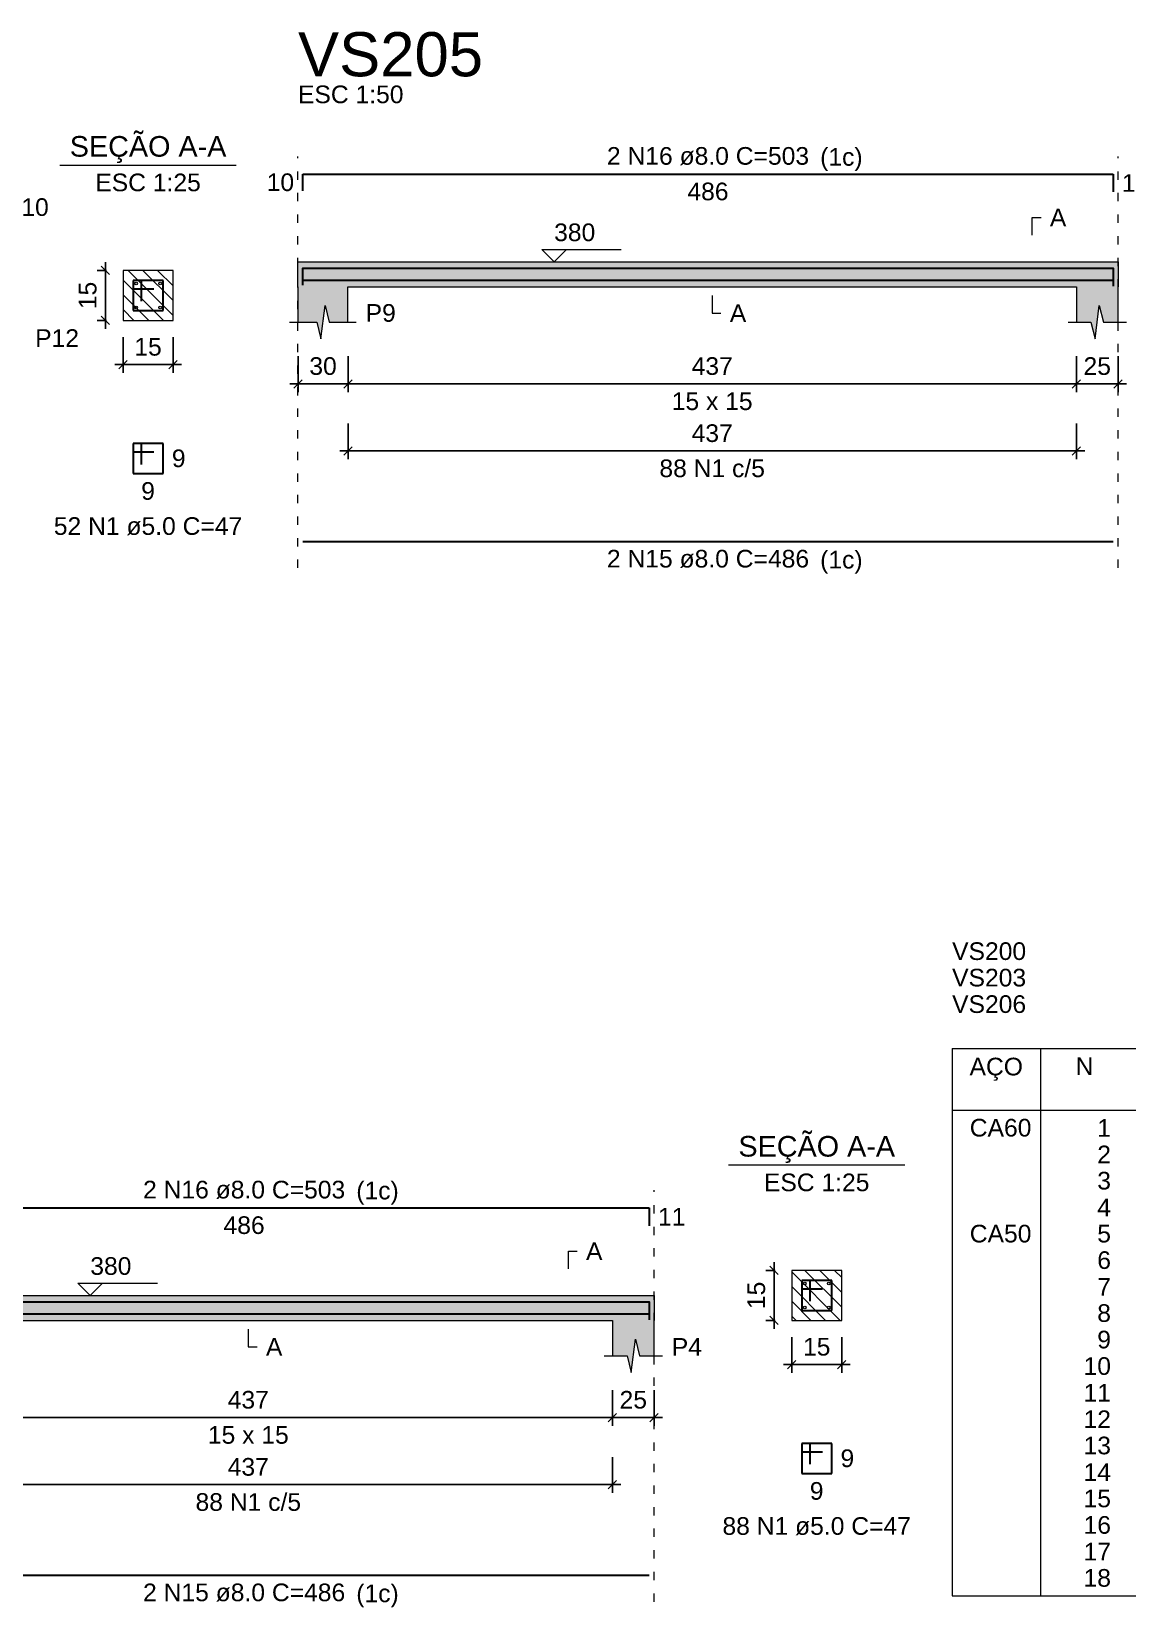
# Model space of a CAD drawing. Header units: inches. Extents: x -52 to 802, y -168 to 85.
# Drawn here: x 175.72 to 188.87, y -130.51 to -111.61 of the extents above; entities that cross this region are included whole.
import ezdxf

# ---------------------------------------------------------------- set-up
doc = ezdxf.new("R2010")
doc.units = ezdxf.units.IN
doc.header["$MEASUREMENT"] = 0
doc.linetypes.add('DOT2', pattern=[3.175, 0, -3.175])
for name, color, linetype, lineweight in [('Descrição da armadura', 7, 'Continuous', 5), ('DT-Barras na forma', 2, 'Continuous', 30), ('DT-Barras no corte', 5, 'Continuous', 5), ('DT-Barras rebatidas', 2, 'Continuous', 30), ('DT-Cotas', 9, 'Continuous', 5), ('DT-Forma', 5, 'Continuous', 5), ('DT-Hachura forma vigas', 252, 'Continuous', 5), ('DT-Hachura seção vigas', 252, 'Continuous', 5), ('DT-Pontilhado', 9, 'DOT2', 5), ('DT-Relação do aço', 9, 'Continuous', 5), ('DT-Textos', 7, 'Continuous', 5), ('DT-Título', 3, 'Continuous', 20), ('Textos armaduras', 7, 'Continuous', 5)]:
    doc.layers.add(name, color=color, linetype=linetype, lineweight=lineweight)
doc.styles.add('Arial', font='arial.ttf')
doc.styles.get("Standard").update_dxf_attribs({"font": 'arial.ttf'})
doc.dimstyles.new('UM_25.000000', dxfattribs={"dimtxt": 0.18, "dimasz": 0.1, "dimexe": 0.1, "dimexo": 0.2, "dimgap": 0, "dimtad": 1, "dimtih": 1, "dimtoh": 1, "dimdec": 1, "dimlfac": 25, "dimzin": 0, "dimdsep": 46, "dimtxsty": 'Standard', "dimcen": 0.09, "dimdle": 0.1, "dimadec": 1, "dimazin": 2, "dimtfac": 1, "dimtdec": 4, "dimtofl": 0, "dimtmove": 0, "dimatfit": 3, "dimfxl": 1, "dimtolj": 1, "dimarcsym": 0})
doc.dimstyles.new('UM_50.000000', dxfattribs={"dimtxt": 0.18, "dimasz": 0.1, "dimexe": 0.1, "dimexo": 0.2, "dimgap": 0, "dimtad": 1, "dimtih": 1, "dimtoh": 1, "dimdec": 1, "dimlfac": 50, "dimzin": 0, "dimdsep": 46, "dimtxsty": 'Standard', "dimcen": 0.09, "dimdle": 0.1, "dimadec": 1, "dimazin": 2, "dimtfac": 1, "dimtdec": 4, "dimtofl": 0, "dimtmove": 0, "dimatfit": 3, "dimfxl": 1, "dimtolj": 1, "dimarcsym": 0})

# ---------------------------------------------------------------- blocks, each defined once
blk = doc.blocks.new('_Oblique')
at = {"color": 0, "linetype": 'ByBlock', "lineweight": -2}
blk.add_line((-0.5, -0.5), (0.5, 0.5), dxfattribs=at)
blk = doc.blocks.new('*D1883')
at = {"layer": 'Defpoints', "color": 0, "transparency": 16777216}
for p in [(176.608, -114.474), (176.819, -114.474), (176.819, -115.074)]:
    blk.add_point(p, dxfattribs=at)
at = {"layer": 'DT-Cotas', "color": 0, "lineweight": -2, "transparency": 16777216}
for p, q in [((176.608, -115.174), (176.608, -114.374)), ((176.619, -114.474), (176.508, -114.474)), ((176.619, -115.074), (176.508, -115.074))]:
    blk.add_line(p, q, dxfattribs=at)
at = {"layer": 'DT-Cotas', "color": 0, "lineweight": -2, "transparency": 16777216, "xscale": 0.1, "yscale": 0.1, "zscale": 0.1}
for p, rotation in [((176.608, -114.474), 90), ((176.608, -115.074), 270)]:
    blk.add_blockref('_Oblique', p, dxfattribs=dict(at, rotation=rotation))
at = {"layer": 'DT-Cotas', "transparency": 16777216, "insert": (176.396, -114.774), "char_height": 0.2118, "attachment_point": 5, "rotation": 90, "style": 'Arial'}
blk.add_mtext('\\A1;15', dxfattribs=at)
blk = doc.blocks.new('*D1884')
at = {"layer": 'Defpoints', "color": 0, "transparency": 16777216}
for p in [(176.819, -115.074), (177.419, -115.074), (177.419, -115.603)]:
    blk.add_point(p, dxfattribs=at)
at = {"layer": 'DT-Cotas', "color": 0, "lineweight": -2, "transparency": 16777216}
for p, q in [((176.819, -115.274), (176.819, -115.703)), ((177.419, -115.274), (177.419, -115.703)), ((176.719, -115.603), (177.519, -115.603))]:
    blk.add_line(p, q, dxfattribs=at)
at = {"layer": 'DT-Cotas', "color": 0, "lineweight": -2, "transparency": 16777216, "xscale": 0.1, "yscale": 0.1, "zscale": 0.1, "rotation": 180}
blk.add_blockref('_Oblique', (176.819, -115.603), dxfattribs=at)
at = {"layer": 'DT-Cotas', "color": 0, "lineweight": -2, "transparency": 16777216, "xscale": 0.1, "yscale": 0.1, "zscale": 0.1}
blk.add_blockref('_Oblique', (177.419, -115.603), dxfattribs=at)
at = {"layer": 'DT-Cotas', "transparency": 16777216, "insert": (177.119, -115.391), "char_height": 0.2118, "attachment_point": 5, "rotation": 0.0057, "style": 'Arial'}
blk.add_mtext('\\A1;15', dxfattribs=at)
blk = doc.blocks.new('*D1885')
at = {"layer": 'Defpoints', "color": 0, "transparency": 16777216}
for p in [(178.919, -115.304), (179.519, -115.304), (179.519, -115.834)]:
    blk.add_point(p, dxfattribs=at)
at = {"layer": 'DT-Cotas', "color": 0, "lineweight": -2, "transparency": 16777216}
for p, q in [((178.919, -115.504), (178.919, -115.934)), ((179.519, -115.504), (179.519, -115.934)), ((178.819, -115.834), (179.619, -115.834))]:
    blk.add_line(p, q, dxfattribs=at)
at = {"layer": 'DT-Cotas', "color": 0, "lineweight": -2, "transparency": 16777216, "xscale": 0.1, "yscale": 0.1, "zscale": 0.1, "rotation": 180}
blk.add_blockref('_Oblique', (178.919, -115.834), dxfattribs=at)
at = {"layer": 'DT-Cotas', "color": 0, "lineweight": -2, "transparency": 16777216, "xscale": 0.1, "yscale": 0.1, "zscale": 0.1}
blk.add_blockref('_Oblique', (179.519, -115.834), dxfattribs=at)
at = {"layer": 'DT-Cotas', "transparency": 16777216, "insert": (179.219, -115.622), "char_height": 0.2118, "attachment_point": 5, "rotation": 0.0057, "style": 'Arial'}
blk.add_mtext('\\A1;30', dxfattribs=at)
blk = doc.blocks.new('*D1886')
at = {"layer": 'Defpoints', "color": 0, "transparency": 16777216}
for p in [(179.519, -115.304), (188.259, -115.304), (188.259, -115.834)]:
    blk.add_point(p, dxfattribs=at)
at = {"layer": 'DT-Cotas', "color": 0, "lineweight": -2, "transparency": 16777216}
for p, q in [((179.519, -115.504), (179.519, -115.934)), ((188.259, -115.504), (188.259, -115.934)), ((179.419, -115.834), (188.359, -115.834))]:
    blk.add_line(p, q, dxfattribs=at)
at = {"layer": 'DT-Cotas', "color": 0, "lineweight": -2, "transparency": 16777216, "xscale": 0.1, "yscale": 0.1, "zscale": 0.1, "rotation": 180}
blk.add_blockref('_Oblique', (179.519, -115.834), dxfattribs=at)
at = {"layer": 'DT-Cotas', "color": 0, "lineweight": -2, "transparency": 16777216, "xscale": 0.1, "yscale": 0.1, "zscale": 0.1}
blk.add_blockref('_Oblique', (188.259, -115.834), dxfattribs=at)
at = {"layer": 'DT-Cotas', "transparency": 16777216, "insert": (183.889, -115.622), "char_height": 0.2118, "attachment_point": 5, "rotation": 0.0057, "style": 'Arial'}
blk.add_mtext('\\A1;437', dxfattribs=at)
blk = doc.blocks.new('*D1887')
at = {"layer": 'Defpoints', "color": 0, "transparency": 16777216}
for p in [(188.259, -115.304), (188.759, -115.304), (188.759, -115.834)]:
    blk.add_point(p, dxfattribs=at)
at = {"layer": 'DT-Cotas', "color": 0, "lineweight": -2, "transparency": 16777216}
for p, q in [((188.259, -115.504), (188.259, -115.934)), ((188.759, -115.504), (188.759, -115.934)), ((188.159, -115.834), (188.859, -115.834))]:
    blk.add_line(p, q, dxfattribs=at)
at = {"layer": 'DT-Cotas', "color": 0, "lineweight": -2, "transparency": 16777216, "xscale": 0.1, "yscale": 0.1, "zscale": 0.1, "rotation": 180}
blk.add_blockref('_Oblique', (188.259, -115.834), dxfattribs=at)
at = {"layer": 'DT-Cotas', "color": 0, "lineweight": -2, "transparency": 16777216, "xscale": 0.1, "yscale": 0.1, "zscale": 0.1}
blk.add_blockref('_Oblique', (188.759, -115.834), dxfattribs=at)
at = {"layer": 'DT-Cotas', "transparency": 16777216, "insert": (188.509, -115.622), "char_height": 0.2118, "attachment_point": 5, "rotation": 0.0057, "style": 'Arial'}
blk.add_mtext('\\A1;25', dxfattribs=at)
blk = doc.blocks.new('*D1888')
at = {"layer": 'Defpoints', "color": 0, "transparency": 16777216}
for p in [(179.519, -116.109), (188.259, -116.109), (188.259, -116.638)]:
    blk.add_point(p, dxfattribs=at)
at = {"layer": 'DT-Cotas', "color": 0, "lineweight": -2, "transparency": 16777216}
for p, q in [((179.519, -116.309), (179.519, -116.738)), ((188.259, -116.309), (188.259, -116.738)), ((179.419, -116.638), (188.359, -116.638))]:
    blk.add_line(p, q, dxfattribs=at)
at = {"layer": 'DT-Cotas', "color": 0, "lineweight": -2, "transparency": 16777216, "xscale": 0.1, "yscale": 0.1, "zscale": 0.1, "rotation": 180}
blk.add_blockref('_Oblique', (179.519, -116.638), dxfattribs=at)
at = {"layer": 'DT-Cotas', "color": 0, "lineweight": -2, "transparency": 16777216, "xscale": 0.1, "yscale": 0.1, "zscale": 0.1}
blk.add_blockref('_Oblique', (188.259, -116.638), dxfattribs=at)
at = {"layer": 'DT-Cotas', "transparency": 16777216, "insert": (183.889, -116.427), "char_height": 0.2118, "attachment_point": 5, "rotation": 0.0057, "style": 'Arial'}
blk.add_mtext('\\A1;437', dxfattribs=at)
blk = doc.blocks.new('*D1917')
at = {"layer": 'Defpoints', "color": 0, "transparency": 16777216}
for p in [(173.952, -127.705), (182.692, -127.705), (182.692, -128.235)]:
    blk.add_point(p, dxfattribs=at)
at = {"layer": 'DT-Cotas', "color": 0, "lineweight": -2, "transparency": 16777216}
for p, q in [((173.952, -127.905), (173.952, -128.335)), ((182.692, -127.905), (182.692, -128.335)), ((173.852, -128.235), (182.792, -128.235))]:
    blk.add_line(p, q, dxfattribs=at)
at = {"layer": 'DT-Cotas', "color": 0, "lineweight": -2, "transparency": 16777216, "xscale": 0.1, "yscale": 0.1, "zscale": 0.1, "rotation": 180}
blk.add_blockref('_Oblique', (173.952, -128.235), dxfattribs=at)
at = {"layer": 'DT-Cotas', "color": 0, "lineweight": -2, "transparency": 16777216, "xscale": 0.1, "yscale": 0.1, "zscale": 0.1}
blk.add_blockref('_Oblique', (182.692, -128.235), dxfattribs=at)
at = {"layer": 'DT-Cotas', "transparency": 16777216, "insert": (178.322, -128.023), "char_height": 0.2118, "attachment_point": 5, "rotation": 0.0057, "style": 'Arial'}
blk.add_mtext('\\A1;437', dxfattribs=at)
blk = doc.blocks.new('*D1918')
at = {"layer": 'Defpoints', "color": 0, "transparency": 16777216}
for p in [(182.692, -127.705), (183.192, -127.705), (183.192, -128.235)]:
    blk.add_point(p, dxfattribs=at)
at = {"layer": 'DT-Cotas', "color": 0, "lineweight": -2, "transparency": 16777216}
for p, q in [((182.692, -127.905), (182.692, -128.335)), ((183.192, -127.905), (183.192, -128.335)), ((182.592, -128.235), (183.292, -128.235))]:
    blk.add_line(p, q, dxfattribs=at)
at = {"layer": 'DT-Cotas', "color": 0, "lineweight": -2, "transparency": 16777216, "xscale": 0.1, "yscale": 0.1, "zscale": 0.1, "rotation": 180}
blk.add_blockref('_Oblique', (182.692, -128.235), dxfattribs=at)
at = {"layer": 'DT-Cotas', "color": 0, "lineweight": -2, "transparency": 16777216, "xscale": 0.1, "yscale": 0.1, "zscale": 0.1}
blk.add_blockref('_Oblique', (183.192, -128.235), dxfattribs=at)
at = {"layer": 'DT-Cotas', "transparency": 16777216, "insert": (182.942, -128.023), "char_height": 0.2118, "attachment_point": 5, "rotation": 0.0057, "style": 'Arial'}
blk.add_mtext('\\A1;25', dxfattribs=at)
blk = doc.blocks.new('*D1919')
at = {"layer": 'Defpoints', "color": 0, "transparency": 16777216}
for p in [(173.952, -128.51), (182.692, -128.51), (182.692, -129.039)]:
    blk.add_point(p, dxfattribs=at)
at = {"layer": 'DT-Cotas', "color": 0, "lineweight": -2, "transparency": 16777216}
for p, q in [((173.952, -128.71), (173.952, -129.139)), ((182.692, -128.71), (182.692, -129.139)), ((173.852, -129.039), (182.792, -129.039))]:
    blk.add_line(p, q, dxfattribs=at)
at = {"layer": 'DT-Cotas', "color": 0, "lineweight": -2, "transparency": 16777216, "xscale": 0.1, "yscale": 0.1, "zscale": 0.1, "rotation": 180}
blk.add_blockref('_Oblique', (173.952, -129.039), dxfattribs=at)
at = {"layer": 'DT-Cotas', "color": 0, "lineweight": -2, "transparency": 16777216, "xscale": 0.1, "yscale": 0.1, "zscale": 0.1}
blk.add_blockref('_Oblique', (182.692, -129.039), dxfattribs=at)
at = {"layer": 'DT-Cotas', "transparency": 16777216, "insert": (178.322, -128.828), "char_height": 0.2118, "attachment_point": 5, "rotation": 0.0057, "style": 'Arial'}
blk.add_mtext('\\A1;437', dxfattribs=at)
blk = doc.blocks.new('*D1920')
at = {"layer": 'Defpoints', "color": 0, "transparency": 16777216}
for p in [(184.631, -126.47), (184.843, -126.47), (184.843, -127.07)]:
    blk.add_point(p, dxfattribs=at)
at = {"layer": 'DT-Cotas', "color": 0, "lineweight": -2, "transparency": 16777216}
for p, q in [((184.643, -126.47), (184.531, -126.47)), ((184.631, -127.17), (184.631, -126.37)), ((184.643, -127.07), (184.531, -127.07))]:
    blk.add_line(p, q, dxfattribs=at)
at = {"layer": 'DT-Cotas', "color": 0, "lineweight": -2, "transparency": 16777216, "xscale": 0.1, "yscale": 0.1, "zscale": 0.1}
for p, rotation in [((184.631, -126.47), 90), ((184.631, -127.07), 270)]:
    blk.add_blockref('_Oblique', p, dxfattribs=dict(at, rotation=rotation))
at = {"layer": 'DT-Cotas', "transparency": 16777216, "insert": (184.419, -126.77), "char_height": 0.2118, "attachment_point": 5, "rotation": 90, "style": 'Arial'}
blk.add_mtext('\\A1;15', dxfattribs=at)
blk = doc.blocks.new('*D1921')
at = {"layer": 'Defpoints', "color": 0, "transparency": 16777216}
for p in [(184.843, -127.07), (185.443, -127.07), (185.443, -127.599)]:
    blk.add_point(p, dxfattribs=at)
at = {"layer": 'DT-Cotas', "color": 0, "lineweight": -2, "transparency": 16777216}
for p, q in [((184.843, -127.27), (184.843, -127.699)), ((185.443, -127.27), (185.443, -127.699)), ((184.743, -127.599), (185.543, -127.599))]:
    blk.add_line(p, q, dxfattribs=at)
at = {"layer": 'DT-Cotas', "color": 0, "lineweight": -2, "transparency": 16777216, "xscale": 0.1, "yscale": 0.1, "zscale": 0.1, "rotation": 180}
blk.add_blockref('_Oblique', (184.843, -127.599), dxfattribs=at)
at = {"layer": 'DT-Cotas', "color": 0, "lineweight": -2, "transparency": 16777216, "xscale": 0.1, "yscale": 0.1, "zscale": 0.1}
blk.add_blockref('_Oblique', (185.443, -127.599), dxfattribs=at)
at = {"layer": 'DT-Cotas', "transparency": 16777216, "insert": (185.143, -127.387), "char_height": 0.2118, "attachment_point": 5, "rotation": 0.0057, "style": 'Arial'}
blk.add_mtext('\\A1;15', dxfattribs=at)

msp = doc.modelspace()

# ---------------------------------------------------------------- hatches: boundary and pattern name
at = {"layer": 'DT-Hachura forma vigas', "linetype": 'Continuous'}
for points in [[(188.7585, -115.0923), (188.7585, -114.6687), (188.7585, -114.3687), (188.2585, -114.3687), (179.5185, -114.3687), (178.9185, -114.3687), (178.9185, -114.6687), (178.9185, -115.0923), (179.1435, -115.0923), (179.1935, -115.2923), (179.2435, -114.8923), (179.2935, -115.0923), (179.5185, -115.0923), (179.5185, -114.6687), (188.2585, -114.6687), (188.2585, -115.0923), (188.4335, -115.0923), (188.4835, -115.2923), (188.5335, -114.8923), (188.5835, -115.0923), (188.7585, -115.0923)], [(183.1924, -127.4933), (183.1924, -127.0697), (183.1924, -126.7697), (182.6924, -126.7697), (173.9524, -126.7697), (173.3524, -126.7697), (173.3524, -127.0697), (173.3524, -127.4933), (173.5774, -127.4933), (173.6274, -127.6933), (173.6774, -127.2933), (173.7274, -127.4933), (173.9524, -127.4933), (173.9524, -127.0697), (182.6924, -127.0697), (182.6924, -127.4933), (182.8674, -127.4933), (182.9174, -127.6933), (182.9674, -127.2933), (183.0174, -127.4933), (183.1924, -127.4933)]]:
    msp.add_hatch(color=256, dxfattribs=at).paths.add_polyline_path(points)
at = {"layer": 'DT-Hachura seção vigas', "linetype": 'Continuous'}
h = msp.add_hatch(dxfattribs=at)
h.set_pattern_fill('ANSI31', color=256, angle=90, style=0)
h.set_pattern_definition([(135, (110.89567, -410.52762), (-0.08838835, -0.08838835), [])])
h.paths.add_polyline_path([(176.8194, -115.0736), (176.8194, -115.0736), (177.4194, -115.0736), (177.4194, -114.4736), (176.8194, -114.4736), (176.8194, -115.0736)])
h = msp.add_hatch(dxfattribs=at)
h.set_pattern_fill('ANSI31', color=256, angle=90, style=0)
h.set_pattern_definition([(135, (69.52002, -422.52371), (-0.08838835, -0.08838835), [])])
h.paths.add_polyline_path([(184.8426, -127.0697), (184.8426, -127.0697), (185.4426, -127.0697), (185.4426, -126.4697), (184.8426, -126.4697), (184.8426, -127.0697)])

# ---------------------------------------------------------------- linework, layer by layer
at = {"layer": 'DT-Barras na forma'}
for p, q in [((177.0394, -114.5936), (176.9394, -114.5936)), ((176.9394, -114.5936), (176.9394, -114.9536)), ((177.2994, -114.5936), (176.9394, -114.5936)), ((176.9394, -114.5936), (176.9394, -114.6936)), ((176.9394, -114.6936), (177.1894, -114.6936)), ((177.0394, -114.8436), (177.0394, -114.5936)), ((177.2994, -114.9536), (177.2994, -114.5936)), ((176.9394, -114.9536), (177.2994, -114.9536)), ((185.0626, -126.5897), (184.9626, -126.5897)), ((184.9626, -126.5897), (184.9626, -126.9497)), ((185.3226, -126.5897), (184.9626, -126.5897)), ((184.9626, -126.5897), (184.9626, -126.6897)), ((185.0626, -126.8397), (185.0626, -126.5897)), ((185.3226, -126.9497), (185.3226, -126.5897)), ((184.9626, -126.6897), (185.2126, -126.6897)), ((184.9626, -126.9497), (185.3226, -126.9497))]:
    msp.add_line(p, q, dxfattribs=at)
for points in [[(178.9785, -114.649), (178.9785, -114.4467), (188.6985, -114.4467), (188.6985, -114.6618)], [(178.9785, -114.5907), (188.6985, -114.5907)], [(173.4124, -127.0501), (173.4124, -126.8477), (183.1324, -126.8477), (183.1324, -127.0647)], [(173.4124, -126.9917), (183.1324, -126.9917)]]:
    msp.add_lwpolyline(points, dxfattribs=at)
at = {"layer": 'DT-Barras no corte'}
for centre in [(176.9754, -114.6296), (177.2634, -114.6296), (176.9754, -114.9176), (177.2634, -114.9176), (184.9986, -126.6257), (185.2866, -126.6257), (184.9986, -126.9137), (185.2866, -126.9137)]:
    msp.add_circle(centre, 0.016, dxfattribs=at)
at = {"layer": 'DT-Barras rebatidas'}
for p, q in [((178.9785, -113.5194), (178.9785, -113.3171)), ((178.9785, -113.3171), (188.6985, -113.3171)), ((188.6985, -113.3171), (188.6985, -113.5322)), ((177.0394, -116.5503), (176.9394, -116.5503)), ((176.9394, -116.5503), (176.9394, -116.9103)), ((177.2994, -116.5503), (176.9394, -116.5503)), ((176.9394, -116.5503), (176.9394, -116.6503)), ((176.9394, -116.6503), (177.1894, -116.6503)), ((177.0394, -116.8003), (177.0394, -116.5503)), ((177.2994, -116.9103), (177.2994, -116.5503)), ((176.9394, -116.9103), (177.2994, -116.9103)), ((178.9785, -117.7253), (188.6985, -117.7253)), ((173.4124, -125.7181), (183.1324, -125.7181)), ((183.1324, -125.7181), (183.1324, -125.9351)), ((185.0626, -128.5464), (184.9626, -128.5464)), ((184.9626, -128.5464), (184.9626, -128.9064)), ((185.3226, -128.5464), (184.9626, -128.5464)), ((184.9626, -128.5464), (184.9626, -128.6464)), ((185.0626, -128.7964), (185.0626, -128.5464)), ((185.3226, -128.9064), (185.3226, -128.5464)), ((184.9626, -128.6464), (185.2126, -128.6464)), ((184.9626, -128.9064), (185.3226, -128.9064)), ((173.4124, -130.1264), (183.1324, -130.1264))]:
    msp.add_line(p, q, dxfattribs=at)
at = {"layer": 'DT-Forma', "linetype": 'Continuous'}
for p, q in [((178.9185, -114.6687), (178.9185, -114.3687)), ((188.7585, -114.3687), (188.7585, -114.6687)), ((183.1924, -126.7697), (183.1924, -127.0697))]:
    msp.add_line(p, q, dxfattribs=at)
at = {"layer": 'DT-Forma'}
for p, q in [((178.9185, -114.3687), (179.5185, -114.3687)), ((179.5185, -114.3687), (188.2585, -114.3687)), ((188.2585, -114.3687), (188.7585, -114.3687)), ((177.4194, -114.4736), (176.8194, -114.4736)), ((176.8194, -114.4736), (176.8194, -114.4736)), ((176.8194, -114.4736), (176.8194, -115.0736)), ((177.4194, -115.0736), (177.4194, -114.4736)), ((177.4194, -114.4736), (177.4194, -114.4736)), ((178.9185, -114.6687), (178.9185, -115.0923)), ((179.5185, -115.0923), (179.5185, -114.6687)), ((179.5185, -114.6687), (188.2585, -114.6687)), ((188.2585, -114.6687), (188.2585, -115.0923)), ((188.7585, -115.0923), (188.7585, -114.6687)), ((179.1935, -115.2923), (179.2435, -114.8923)), ((179.2435, -114.8923), (179.2935, -115.0923)), ((188.4835, -115.2923), (188.5335, -114.8923)), ((188.5335, -114.8923), (188.5835, -115.0923)), ((176.8194, -115.0736), (177.4194, -115.0736)), ((176.8194, -115.0736), (176.8194, -115.0736)), ((177.4194, -115.0736), (177.4194, -115.0736)), ((178.8185, -115.0923), (179.1435, -115.0923)), ((179.1435, -115.0923), (179.1935, -115.2923)), ((179.2935, -115.0923), (179.6185, -115.0923)), ((188.1585, -115.0923), (188.4335, -115.0923)), ((188.4335, -115.0923), (188.4835, -115.2923)), ((188.5835, -115.0923), (188.8585, -115.0923)), ((185.4426, -126.4697), (184.8426, -126.4697)), ((184.8426, -126.4697), (184.8426, -126.4697)), ((184.8426, -126.4697), (184.8426, -127.0697)), ((185.4426, -127.0697), (185.4426, -126.4697)), ((185.4426, -126.4697), (185.4426, -126.4697)), ((173.9524, -126.7697), (182.6924, -126.7697)), ((182.6924, -126.7697), (183.1924, -126.7697)), ((173.9524, -127.0697), (182.6924, -127.0697)), ((182.6924, -127.0697), (182.6924, -127.4933)), ((183.1924, -127.4933), (183.1924, -127.0697)), ((184.8426, -127.0697), (185.4426, -127.0697)), ((184.8426, -127.0697), (184.8426, -127.0697)), ((185.4426, -127.0697), (185.4426, -127.0697)), ((182.9174, -127.6933), (182.9674, -127.2933)), ((182.9674, -127.2933), (183.0174, -127.4933)), ((182.5924, -127.4933), (182.8674, -127.4933)), ((182.8674, -127.4933), (182.9174, -127.6933)), ((183.0174, -127.4933), (183.2924, -127.4933))]:
    msp.add_line(p, q, dxfattribs=at)
at = {"layer": 'DT-Pontilhado', "ltscale": 0.05}
for p, q in [((178.9185, -118.043), (178.9185, -113.1053)), ((188.7585, -118.043), (188.7585, -113.1053)), ((183.1924, -130.4441), (183.1924, -125.5063))]:
    msp.add_line(p, q, dxfattribs=at)
at = {"layer": 'DT-Relação do aço', "linetype": 'Continuous'}
for p, q in [((186.7676, -123.8077), (194.6042, -123.8077)), ((186.7676, -123.8077), (186.7676, -130.3735)), ((187.8266, -123.8077), (187.8266, -130.3735)), ((186.7676, -124.549), (194.6042, -124.549)), ((186.7676, -130.3735), (194.6042, -130.3735))]:
    msp.add_line(p, q, dxfattribs=at)
at = {"layer": 'DT-Textos'}
for p, q in [((176.0604, -113.2087), (178.1784, -113.2087)), ((184.0836, -125.2048), (186.2016, -125.2048))]:
    msp.add_line(p, q, dxfattribs=at)
for points in [[(187.729, -114.051), (187.729, -113.8392), (187.8349, -113.8392)], [(182.1405, -114.2204), (181.9923, -114.3687), (181.844, -114.2204), (182.7971, -114.2204)], [(183.8885, -114.7746), (183.8885, -114.9864), (183.9944, -114.9864)], [(182.1629, -126.452), (182.1629, -126.2402), (182.2688, -126.2402)], [(176.5744, -126.6215), (176.4262, -126.7697), (176.2779, -126.6215), (177.231, -126.6215)], [(178.3224, -127.1756), (178.3224, -127.3874), (178.4283, -127.3874)]]:
    msp.add_lwpolyline(points, dxfattribs=at)

# ---------------------------------------------------------------- texts
at = {"layer": 'Descrição da armadura', "linetype": 'Continuous', "char_height": 0.2118, "attachment_point": 8, "line_spacing_factor": 0.798, "style": 'Arial'}
for s, insert, width in [('2 N16 ø8.0 C=503', (183.8385, -113.2112), 4.8647), ('88 N1 c/5', (183.8885, -116.9561), 2.539389), ('2 N15 ø8.0 C=486', (183.8385, -118.043), 4.8647), ('2 N16 ø8.0 C=503', (178.2724, -125.6122), 4.8647), ('88 N1 c/5', (178.3224, -129.3572), 2.539389), ('2 N15 ø8.0 C=486', (178.2724, -130.4441), 4.8647)]:
    msp.add_mtext(s, dxfattribs=dict(at, insert=insert, width=width))
at = {"layer": 'Descrição da armadura', "color": 7, "linetype": 'Continuous', "char_height": 0.2118, "width": 4.534748, "attachment_point": 8, "line_spacing_factor": 0.798, "style": 'Arial'}
for s, insert in [('52 N1 ø5.0 C=47', (177.1194, -117.6516)), ('88 N1 ø5.0 C=47', (185.1426, -129.6477))]:
    msp.add_mtext(s, dxfattribs=dict(at, insert=insert))
at = {"layer": 'DT-Relação do aço', "linetype": 'Continuous', "char_height": 0.2118, "line_spacing_factor": 0.798, "style": 'Arial'}
for s, insert, width, attachment_point in [('VS200', (186.7676, -122.7487), 1.78128, 7), ('VS203', (186.7676, -123.0664), 1.78128, 7), ('VS206', (186.7676, -123.3841), 1.78128, 7), ('AÇO', (187.2972, -124.1955), 1.285627, 8), ('N', (188.3561, -124.1254), 0.428446, 8)]:
    msp.add_mtext(s, dxfattribs=dict(at, insert=insert, width=width, attachment_point=attachment_point))
at = {"layer": 'DT-Relação do aço', "color": 9, "linetype": 'Continuous', "char_height": 0.2118, "line_spacing_factor": 0.798, "style": 'Arial'}
for s, insert, width, attachment_point in [('CA60', (186.9794, -124.8667), 1.484062, 7), ('1', (188.6738, -124.8667), 0.329953, 9), ('2', (188.6738, -125.1844), 0.329953, 9), ('3', (188.6738, -125.5021), 0.329953, 9), ('4', (188.6738, -125.8198), 0.329953, 9), ('CA50', (186.9794, -126.1375), 1.484062, 7), ('5', (188.6738, -126.1375), 0.329953, 9), ('6', (188.6738, -126.4552), 0.329953, 9), ('7', (188.6738, -126.7729), 0.329953, 9), ('8', (188.6738, -127.0906), 0.329953, 9), ('9', (188.6738, -127.4083), 0.329953, 9), ('10', (188.6738, -127.726), 0.659905, 9), ('11', (188.6738, -128.0437), 0.659905, 9), ('12', (188.6738, -128.3614), 0.659905, 9), ('13', (188.6738, -128.6791), 0.659905, 9), ('14', (188.6738, -128.9968), 0.659905, 9), ('15', (188.6738, -129.3145), 0.659905, 9), ('16', (188.6738, -129.6322), 0.659905, 9), ('17', (188.6738, -129.9499), 0.659905, 9), ('18', (188.6738, -130.2676), 0.659905, 9)]:
    msp.add_mtext(s, dxfattribs=dict(at, insert=insert, width=width, attachment_point=attachment_point))
at = {"layer": 'DT-Textos', "line_spacing_factor": 0.798, "style": 'Arial'}
for s, insert, char_height, width, attachment_point in [('ESC 1:50', (178.9185, -112.4699), 0.2118, 3.045677, 7), ('SEÇÃO A-A', (177.1197, -113.1846), 0.2471, 3.875022, 8), ('(1c)', (185.1842, -113.2807), 0.2118, 1.225428, 7), ('ESC 1:25', (177.1194, -113.5264), 0.2118, 3.045677, 8), ('A', (187.9408, -113.9451), 0.2118, 0.474606, 7), ('380', (181.9923, -114.1251), 0.2118, 1.18721, 7), ('P9', (179.7303, -115.0923), 0.2118, 0.870342, 7), ('A', (184.1003, -115.0923), 0.2118, 0.474606, 7), ('P12', (175.7648, -115.3906), 0.2118, 1.266079, 7), ('15 x 15', (183.8885, -116.1513), 0.2118, 2.334116, 8), ('(1c)', (185.1842, -118.1127), 0.2118, 1.225428, 7), ('SEÇÃO A-A', (185.143, -125.1807), 0.2471, 3.875022, 8), ('ESC 1:25', (185.1426, -125.5225), 0.2118, 3.045677, 8), ('(1c)', (179.618, -125.6817), 0.2118, 1.225428, 7), ('A', (182.3747, -126.3461), 0.2118, 0.474606, 7), ('380', (176.4262, -126.5261), 0.2118, 1.18721, 7), ('A', (178.5342, -127.4933), 0.2118, 0.474606, 7), ('P4', (183.4042, -127.4933), 0.2118, 0.870342, 7), ('15 x 15', (178.3224, -128.5523), 0.2118, 2.334116, 8), ('(1c)', (179.618, -130.5137), 0.2118, 1.225428, 7)]:
    msp.add_mtext(s, dxfattribs=dict(at, insert=insert, char_height=char_height, width=width, attachment_point=attachment_point))
at = {"layer": 'DT-Título', "insert": (178.9185, -112.1522), "char_height": 0.5295, "width": 4.272843, "attachment_point": 7, "line_spacing_factor": 0.798, "style": 'Arial'}
msp.add_mtext('VS205', dxfattribs=at)
at = {"layer": 'Textos armaduras', "linetype": 'Continuous', "char_height": 0.2118, "attachment_point": 7, "line_spacing_factor": 0.798, "style": 'Arial'}
for s, insert, width in [('10', (178.5427, -113.5242), 0.659905), ('486', (183.5911, -113.6348), 0.989858), ('11', (188.8044, -113.5305), 0.659905), ('10', (175.5989, -113.8225), 0.659905), ('11', (183.2383, -125.9325), 0.659905), ('486', (178.025, -126.0358), 0.989858)]:
    msp.add_mtext(s, dxfattribs=dict(at, insert=insert, width=width))
at = {"layer": 'Textos armaduras', "color": 7, "linetype": 'Continuous', "char_height": 0.2118, "width": 0.329953, "attachment_point": 7, "line_spacing_factor": 0.798, "style": 'Arial'}
for insert in [(177.4053, -116.8362), (177.037, -117.228), (185.4285, -128.8323), (185.0601, -129.2241)]:
    msp.add_mtext('9', dxfattribs=dict(at, insert=insert))

# ---------------------------------------------------------------- dimensions: what is measured, and where the dimension line sits
at = {"layer": 'DT-Cotas'}
for base, p1, p2, picture, middle in [((176.6076, -114.4736), (176.8194, -115.0736), (176.8194, -114.4736), '*D1883', (176.3958, -114.7736)), ((184.6308, -126.4697), (184.8426, -127.0697), (184.8426, -126.4697), '*D1920', (184.419, -126.7697))]:
    dim = msp.add_linear_dim(base=base, p1=p1, p2=p2, angle=90, dimstyle='UM_25.000000', override={"dimtxt": 0.2118, "dimasz": 0.1, "dimexe": 0.1, "dimexo": 0.2, "dimtad": 1, "dimtih": 0, "dimtoh": 0, "dimdec": 1, "dimlfac": 25, "dimzin": 8, "dimtxsty": 'Arial', "dimblk": 'Oblique', "dimblk1": 'Oblique', "dimblk2": 'Oblique', "dimsah": 1, "dimdle": 0.1, "dimse1": 0, "dimse2": 0, "dimclrt": 256, "dimadec": 1, "dimazin": 3, "dimtmove": 2, "dimldrblk": 'Oblique'}, dxfattribs=at)
    dim.commit()
    dim.dimension.update_dxf_attribs({"geometry": picture, "text_midpoint": middle, "dimtype": 160, "text_rotation": 90})
for base, p1, p2, dimstyle, override, picture, middle in [((177.4194, -115.6031), (176.8194, -115.0736), (177.4194, -115.0736), 'UM_25.000000', {"dimtxt": 0.2118, "dimasz": 0.1, "dimexe": 0.1, "dimexo": 0.2, "dimtad": 1, "dimtih": 0, "dimtoh": 0, "dimdec": 1, "dimlfac": 25, "dimzin": 8, "dimtxsty": 'Arial', "dimblk": 'Oblique', "dimblk1": 'Oblique', "dimblk2": 'Oblique', "dimsah": 1, "dimdle": 0.1, "dimse1": 0, "dimse2": 0, "dimclrt": 256, "dimadec": 1, "dimazin": 3, "dimtmove": 2, "dimldrblk": 'Oblique'}, '*D1884', (177.1194, -115.3913)), ((179.5185, -115.8336), (178.9185, -115.3041), (179.5185, -115.3041), 'UM_50.000000', {"dimtxt": 0.2118, "dimasz": 0.1, "dimexe": 0.1, "dimexo": 0.2, "dimtad": 1, "dimtih": 0, "dimtoh": 0, "dimdec": 1, "dimlfac": 50, "dimzin": 8, "dimtxsty": 'Arial', "dimblk": 'Oblique', "dimblk1": 'Oblique', "dimblk2": 'Oblique', "dimsah": 1, "dimdle": 0.1, "dimse1": 0, "dimse2": 0, "dimclrt": 256, "dimadec": 1, "dimazin": 3, "dimtmove": 2, "dimldrblk": 'Oblique'}, '*D1885', (179.2185, -115.6218)), ((188.2585, -115.8336), (179.5185, -115.3041), (188.2585, -115.3041), 'UM_50.000000', {"dimtxt": 0.2118, "dimasz": 0.1, "dimexe": 0.1, "dimexo": 0.2, "dimtad": 1, "dimtih": 0, "dimtoh": 0, "dimdec": 1, "dimlfac": 50, "dimzin": 8, "dimtxsty": 'Arial', "dimblk": 'Oblique', "dimblk1": 'Oblique', "dimblk2": 'Oblique', "dimsah": 1, "dimdle": 0.1, "dimse1": 0, "dimse2": 0, "dimclrt": 256, "dimadec": 1, "dimazin": 3, "dimtmove": 2, "dimldrblk": 'Oblique'}, '*D1886', (183.8885, -115.6218)), ((188.7585, -115.8336), (188.2585, -115.3041), (188.7585, -115.3041), 'UM_50.000000', {"dimtxt": 0.2118, "dimasz": 0.1, "dimexe": 0.1, "dimexo": 0.2, "dimtad": 1, "dimtih": 0, "dimtoh": 0, "dimdec": 1, "dimlfac": 50, "dimzin": 8, "dimtxsty": 'Arial', "dimblk": 'Oblique', "dimblk1": 'Oblique', "dimblk2": 'Oblique', "dimsah": 1, "dimdle": 0.1, "dimse1": 0, "dimse2": 0, "dimclrt": 256, "dimadec": 1, "dimazin": 3, "dimtmove": 2, "dimldrblk": 'Oblique'}, '*D1887', (188.5085, -115.6218)), ((188.2585, -116.6384), (179.5185, -116.1089), (188.2585, -116.1089), 'UM_50.000000', {"dimtxt": 0.2118, "dimasz": 0.1, "dimexe": 0.1, "dimexo": 0.2, "dimtad": 1, "dimtih": 0, "dimtoh": 0, "dimdec": 1, "dimlfac": 50, "dimzin": 8, "dimtxsty": 'Arial', "dimblk": 'Oblique', "dimblk1": 'Oblique', "dimblk2": 'Oblique', "dimsah": 1, "dimdle": 0.1, "dimse1": 0, "dimse2": 0, "dimclrt": 256, "dimadec": 1, "dimazin": 3, "dimtmove": 2, "dimldrblk": 'Oblique'}, '*D1888', (183.8885, -116.4266)), ((185.4426, -127.5992), (184.8426, -127.0697), (185.4426, -127.0697), 'UM_25.000000', {"dimtxt": 0.2118, "dimasz": 0.1, "dimexe": 0.1, "dimexo": 0.2, "dimtad": 1, "dimtih": 0, "dimtoh": 0, "dimdec": 1, "dimlfac": 25, "dimzin": 8, "dimtxsty": 'Arial', "dimblk": 'Oblique', "dimblk1": 'Oblique', "dimblk2": 'Oblique', "dimsah": 1, "dimdle": 0.1, "dimse1": 0, "dimse2": 0, "dimclrt": 256, "dimadec": 1, "dimazin": 3, "dimtmove": 2, "dimldrblk": 'Oblique'}, '*D1921', (185.1426, -127.3874)), ((182.6924, -128.2346), (173.9524, -127.7051), (182.6924, -127.7051), 'UM_50.000000', {"dimtxt": 0.2118, "dimasz": 0.1, "dimexe": 0.1, "dimexo": 0.2, "dimtad": 1, "dimtih": 0, "dimtoh": 0, "dimdec": 1, "dimlfac": 50, "dimzin": 8, "dimtxsty": 'Arial', "dimblk": 'Oblique', "dimblk1": 'Oblique', "dimblk2": 'Oblique', "dimsah": 1, "dimdle": 0.1, "dimse1": 0, "dimse2": 0, "dimclrt": 256, "dimadec": 1, "dimazin": 3, "dimtmove": 2, "dimldrblk": 'Oblique'}, '*D1917', (178.3224, -128.0228)), ((183.1924, -128.2346), (182.6924, -127.7051), (183.1924, -127.7051), 'UM_50.000000', {"dimtxt": 0.2118, "dimasz": 0.1, "dimexe": 0.1, "dimexo": 0.2, "dimtad": 1, "dimtih": 0, "dimtoh": 0, "dimdec": 1, "dimlfac": 50, "dimzin": 8, "dimtxsty": 'Arial', "dimblk": 'Oblique', "dimblk1": 'Oblique', "dimblk2": 'Oblique', "dimsah": 1, "dimdle": 0.1, "dimse1": 0, "dimse2": 0, "dimclrt": 256, "dimadec": 1, "dimazin": 3, "dimtmove": 2, "dimldrblk": 'Oblique'}, '*D1918', (182.9424, -128.0228)), ((182.6924, -129.0395), (173.9524, -128.51), (182.6924, -128.51), 'UM_50.000000', {"dimtxt": 0.2118, "dimasz": 0.1, "dimexe": 0.1, "dimexo": 0.2, "dimtad": 1, "dimtih": 0, "dimtoh": 0, "dimdec": 1, "dimlfac": 50, "dimzin": 8, "dimtxsty": 'Arial', "dimblk": 'Oblique', "dimblk1": 'Oblique', "dimblk2": 'Oblique', "dimsah": 1, "dimdle": 0.1, "dimse1": 0, "dimse2": 0, "dimclrt": 256, "dimadec": 1, "dimazin": 3, "dimtmove": 2, "dimldrblk": 'Oblique'}, '*D1919', (178.3224, -128.8277))]:
    dim = msp.add_linear_dim(base=base, p1=p1, p2=p2, dimstyle=dimstyle, override=override, dxfattribs=at)
    dim.commit()
    dim.dimension.update_dxf_attribs({"geometry": picture, "text_midpoint": middle, "dimtype": 160, "text_rotation": 0.00573})

doc.saveas('drawing.dxf')
